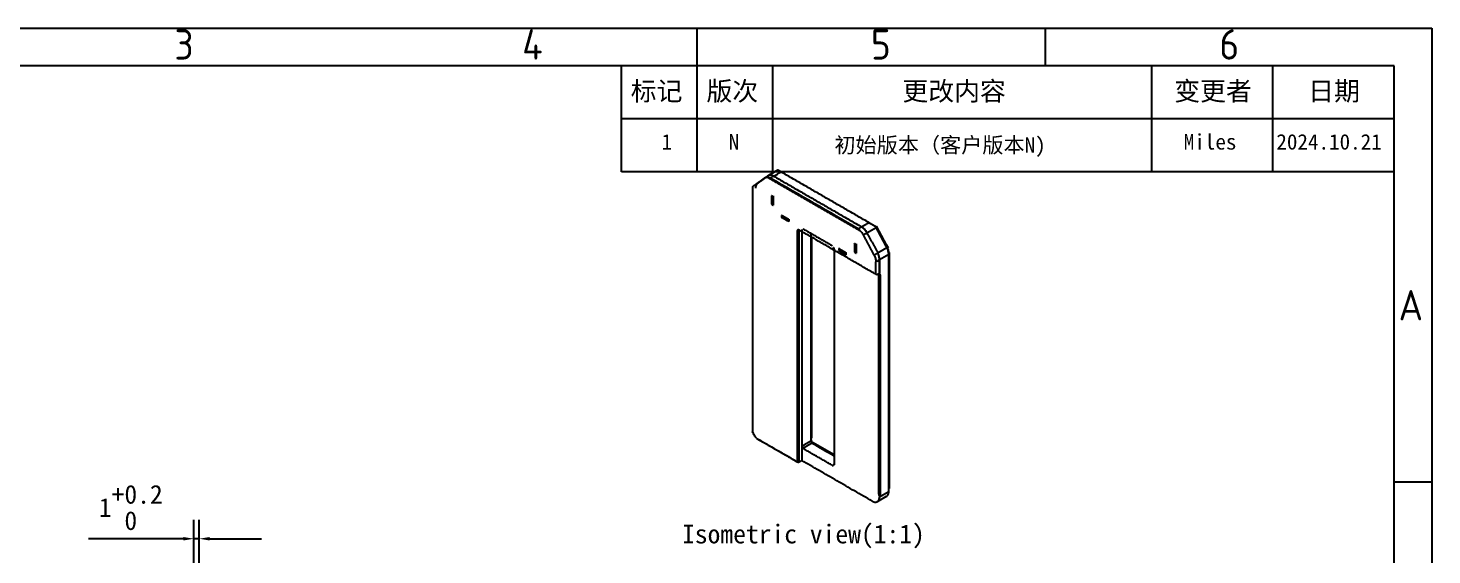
# Model space of a CAD drawing. Header units: millimetres. Extents: x -2825 to 835, y 0 to 11235.
# Drawn here: x 565.7 to 834.8, y 5508.1 to 5609.2 of the extents above; entities that cross this region are included whole.
import ezdxf
from ezdxf.enums import TextEntityAlignment as Align

# ---------------------------------------------------------------- set-up
doc = ezdxf.new("R2010")
doc.units = ezdxf.units.MM
doc.styles.add('ISO Proportional', font='isocp.shx')
doc.styles.add('仿宋', font='')
doc.styles.get('仿宋').set_extended_font_data('FangSong_GB2312')
doc.dimstyles.get("Standard").update_dxf_attribs({"dimscale": 20, "dimtxt": 0.18, "dimasz": 0.1, "dimexe": 0.18, "dimexo": 0.0625, "dimgap": 0.09, "dimtad": 1, "dimdec": 4, "dimzin": 0, "dimdsep": 46, "dimtxsty": 'Standard', "dimcen": 0, "dimadec": 0, "dimazin": 0, "dimtfac": 1, "dimtdec": 4, "dimtmove": 0, "dimatfit": 2, "dimfxl": 0, "dimtolj": 1, "dimtzin": 0, "dimarcsym": 0})

# ---------------------------------------------------------------- blocks, each defined once
blk = doc.blocks.new('*D20')
at = {"color": 0, "lineweight": -2}
for p, q in [((597.46, 5501.66), (597.46, 5514.79)), ((598.46, 5501.76), (598.46, 5514.79)), ((595.46, 5511.19), (577.26, 5511.19)), ((598.46, 5511.19), (597.46, 5511.19)), ((600.46, 5511.19), (602.46, 5511.19))]:
    blk.add_line(p, q, dxfattribs=at)
at = {"color": 0}
for points in [[(595.46, 5511.52), (595.46, 5510.86), (597.46, 5511.19)], [(600.46, 5511.52), (600.46, 5510.86), (598.46, 5511.19)]]:
    blk.add_solid(points, dxfattribs=at)
at = {"layer": 'Defpoints', "color": 0}
for p in [(598.46, 5511.19), (598.46, 5500.51), (597.46, 5500.41)]:
    blk.add_point(p, dxfattribs=at)
at = {"color": 0, "insert": (585.36, 5517.19), "char_height": 3.6, "attachment_point": 5}
blk.add_mtext('\\A1;1\\S+0.2^  0;', dxfattribs=at)

msp = doc.modelspace()

# ---------------------------------------------------------------- linework, layer by layer
for p, q in [((418.05, 5609.16), (834.77, 5609.16)), ((834.77, 5609.16), (834.77, 5318.76)), ((602.46, 5511.19), (610.42, 5511.19))]:
    msp.add_line(p, q)
at = {"color": 0}
for p, q in [((693.93, 5601.9), (693.93, 5609.16)), ((760.72, 5601.9), (760.72, 5609.16)), ((827.51, 5601.9), (425.31, 5601.9)), ((679.41, 5581.57), (679.41, 5601.9)), ((693.93, 5581.57), (693.93, 5601.9)), ((708.45, 5581.57), (708.45, 5601.9)), ((781.05, 5581.57), (781.05, 5601.9)), ((804.28, 5581.57), (804.28, 5601.9)), ((827.51, 5326.02), (827.51, 5601.9)), ((827.51, 5591.74), (679.41, 5591.74)), ((827.51, 5581.57), (679.41, 5581.57)), ((834.77, 5522.04), (827.51, 5522.04))]:
    msp.add_line(p, q, dxfattribs=at)
at = {"color": 7, "linetype": 'Continuous'}
for p, q in [((709.02, 5581.68), (707.59, 5580.85)), ((709.36, 5581.87), (709.02, 5581.68)), ((730.25, 5567.58), (728.33, 5571.18)), ((715.88, 5530.51), (715.88, 5569.03)), ((730.58, 5566.96), (730.25, 5567.58)), ((730.8, 5520.83), (730.8, 5565.96)), ((728.94, 5561.97), (728.82, 5561.97)), ((705.41, 5530.38), (705.85, 5530.12)), ((720.19, 5527.27), (716.19, 5529.58)), ((728.47, 5518.31), (730.24, 5519.33))]:
    msp.add_line(p, q, dxfattribs=at)
for points, degree in [([(708.59, 5580.75), (709.06, 5581.02), (709.53, 5581.29), (710, 5581.57)], 3), ([(709.42, 5581.9), (709.38, 5581.88), (709.34, 5581.86), (709.3, 5581.83)], 3), ([(726.83, 5571.85), (710, 5581.57)], 1), ([(704.56, 5578.68), (704.56, 5531.74)], 1), ([(704.77, 5578.93), (706.82, 5580.4)], 1), ([(707.53, 5580.81), (705.48, 5579.33)], 1), ([(706.82, 5580.4), (707.53, 5580.81)], 1), ([(725.15, 5570.29), (707.44, 5580.52)], 1), ([(707.95, 5580.38), (708.16, 5580.51), (708.38, 5580.63), (708.59, 5580.75)], 3), ([(724.78, 5570.66), (719.17, 5573.9), (713.56, 5577.14), (707.95, 5580.38)], 3), ([(708.59, 5580.75), (725.42, 5571.03)], 1), ([(708.59, 5580.75), (725.42, 5571.03)], 1), ([(708.17, 5576.99), (708.17, 5575.36)], 1), ([(708.52, 5576.79), (708.17, 5576.99)], 1), ([(708.48, 5576.97), (708.48, 5575.34)], 1), ([(708.52, 5576.79), (708.52, 5575.16)], 1), ([(708.48, 5575.34), (708.17, 5575.36)], 1), ([(708.17, 5575.36), (708.52, 5575.16)], 1), ([(708.52, 5575.16), (708.48, 5575.34)], 1), ([(710.25, 5573.09), (710.11, 5573.22)], 1), ([(711.52, 5572.4), (710.11, 5573.22)], 1), ([(710.11, 5573.22), (710.11, 5572.81)], 1), ([(710.11, 5572.81), (710.25, 5573.09)], 1), ([(711.67, 5572.28), (710.25, 5573.09)], 1), ([(711.52, 5571.99), (710.11, 5572.81)], 1), ([(711.52, 5571.99), (711.52, 5572.4)], 1), ([(728.18, 5561.93), (713.47, 5570.42)], 1), ([(713.96, 5570.54), (713.96, 5528.9)], 1), ([(713.96, 5570.54), (713.96, 5526.21)], 1), ([(714.18, 5570.67), (719.83, 5567.4)], 1), ([(724.78, 5570.66), (725.42, 5571.03)], 1), ([(725.42, 5571.03), (726.83, 5571.85)], 1), ([(726.48, 5569.87), (727.07, 5570.21), (727.66, 5570.55), (728.24, 5570.89)], 3), ([(726.83, 5571.85), (727.11, 5571.69), (727.46, 5571.49), (727.8, 5571.29), (728.12, 5571.1)], 4), ([(728.24, 5570.89), (728.21, 5570.97), (728.17, 5571.04), (728.12, 5571.1)], 3), ([(730.29, 5567.05), (728.24, 5570.89)], 1), ([(713.4, 5570.22), (713.11, 5570.22)], 1), ([(713.11, 5570.22), (713.11, 5525.96)], 1), ([(713.4, 5570.22), (713.4, 5525.88)], 1), ([(715.73, 5569.77), (715.73, 5556.49), (715.73, 5543.2), (715.73, 5529.92)], 3), ([(724.07, 5567.81), (724.07, 5566.17)], 1), ([(724.43, 5567.6), (724.07, 5567.81)], 1), ([(724.39, 5567.79), (724.39, 5566.15)], 1), ([(725.77, 5569.47), (726.01, 5569.6), (726.24, 5569.74), (726.48, 5569.87)], 3), ([(725.77, 5569.47), (727.82, 5565.62)], 1), ([(726.48, 5569.87), (728.53, 5566.03)], 1), ([(726.48, 5569.87), (728.53, 5566.03)], 1), ([(720.19, 5566.75), (720.19, 5525.51)], 1), ([(721.21, 5566.77), (721.07, 5566.89)], 1), ([(721.07, 5566.89), (721.07, 5566.48)], 1), ([(721.07, 5566.89), (722.48, 5566.07)], 1), ([(721.07, 5566.48), (721.21, 5566.77)], 1), ([(721.07, 5566.48), (722.48, 5565.66)], 1), ([(721.21, 5566.77), (722.63, 5565.95)], 1), ([(722.48, 5565.66), (722.48, 5566.07)], 1), ([(724.39, 5566.15), (724.07, 5566.17)], 1), ([(724.07, 5566.17), (724.43, 5565.97)], 1), ([(724.43, 5565.97), (724.39, 5566.15)], 1), ([(724.43, 5567.6), (724.43, 5565.97)], 1), ([(727.82, 5565.62), (728.53, 5566.03)], 1), ([(728.53, 5566.03), (730.29, 5567.05)], 1), ([(728.88, 5564.74), (729.47, 5565.08), (730.06, 5565.42), (730.65, 5565.76)], 3), ([(730.65, 5520.25), (730.65, 5565.76)], 1), ([(728.18, 5564.33), (728.41, 5564.47), (728.65, 5564.6), (728.88, 5564.74)], 3), ([(728.18, 5561.93), (728.18, 5564.33)], 1), ([(728.88, 5564.74), (728.88, 5562.17)], 1), ([(728.88, 5562.17), (728.88, 5564.74)], 1), ([(728.32, 5561.85), (728.18, 5561.93)], 1), ([(728.32, 5561.85), (728.88, 5562.17)], 1), ([(729.02, 5561.81), (728.74, 5561.81)], 1), ([(728.74, 5519.76), (728.74, 5561.81)], 1), ([(728.88, 5561.97), (728.88, 5562.17)], 1), ([(729.02, 5561.81), (729.02, 5519.76)], 1), ([(705.39, 5530.42), (713.11, 5525.96)], 1), ([(705.9, 5530.13), (708.35, 5528.71), (710.8, 5527.3), (713.26, 5525.88)], 3), ([(715.73, 5529.92), (715.14, 5529.58), (714.55, 5529.24), (713.96, 5528.9)], 3), ([(715.94, 5529.55), (714.18, 5528.53)], 1), ([(719.83, 5525.27), (714.18, 5528.53)], 1), ([(715.94, 5529.55), (717.36, 5528.74), (718.77, 5527.92), (720.19, 5527.11)], 3), ([(713.26, 5525.88), (713.4, 5525.88)], 1), ([(713.4, 5525.88), (713.96, 5526.21)], 1), ([(727.47, 5518.41), (713.96, 5526.21)], 1), ([(728.74, 5519.76), (729.02, 5519.76)], 1), ([(728.88, 5519.23), (730.65, 5520.25)], 1), ([(728.94, 5519.51), (728.93, 5519.49), (728.92, 5519.47), (728.91, 5519.46), (728.9, 5519.44), (728.88, 5519.43)], 5), ([(728.88, 5519.43), (728.88, 5519.23)], 1)]:
    msp.add_open_spline(points, degree=degree, dxfattribs=at)
for points, degree, knots in [([(710, 5581.57), (709.99, 5581.57), (709.97, 5581.59), (709.94, 5581.61), (709.9, 5581.62), (709.86, 5581.65), (709.81, 5581.68), (709.74, 5581.72), (709.66, 5581.77), (709.58, 5581.81), (709.51, 5581.85), (709.47, 5581.87), (709.45, 5581.88), (709.44, 5581.89), (709.43, 5581.9), (709.42, 5581.9), (709.42, 5581.9)], 3, [0, 0, 0, 0, 0.031246, 0.062492, 0.093741, 0.124992, 0.187489, 0.249992, 0.374932, 0.499863, 0.624813, 0.749822, 0.812371, 0.874929, 0.937481, 1, 1, 1, 1]), ([(704.56, 5578.68), (704.59, 5578.73), (704.62, 5578.77), (704.69, 5578.86), (704.73, 5578.89), (704.77, 5578.93)], 3, [0, 0, 0, 0, 0.5, 0.5, 1, 1, 1, 1]), ([(706.82, 5580.4), (706.91, 5580.46), (707, 5580.5), (707.21, 5580.54), (707.32, 5580.54), (707.44, 5580.52)], 3, [0, 0, 0, 0, 0.5, 0.5, 1, 1, 1, 1]), ([(707.95, 5580.38), (707.94, 5580.39), (707.92, 5580.39), (707.88, 5580.41), (707.85, 5580.42), (707.8, 5580.43), (707.75, 5580.45), (707.68, 5580.46), (707.62, 5580.48), (707.57, 5580.49), (707.53, 5580.5), (707.5, 5580.5), (707.47, 5580.51), (707.45, 5580.51), (707.44, 5580.52)], 3, [0, 0, 0, 0, 0.062471, 0.124908, 0.187332, 0.249769, 0.374729, 0.499801, 0.624938, 0.750039, 0.812557, 0.875048, 0.937521, 1, 1, 1, 1]), ([(708.59, 5580.75), (708.49, 5580.81), (708.39, 5580.85), (708.19, 5580.92), (708.1, 5580.94), (707.92, 5580.95), (707.83, 5580.94), (707.67, 5580.9), (707.6, 5580.86), (707.53, 5580.81)], 3, [0, 0, 0, 0, 0.25, 0.25, 0.5, 0.5, 0.75, 0.75, 1, 1, 1, 1]), ([(713.47, 5570.42), (713.45, 5570.43), (713.42, 5570.44), (713.38, 5570.46), (713.35, 5570.47), (713.31, 5570.47), (713.29, 5570.47), (713.25, 5570.46), (713.23, 5570.45), (713.2, 5570.44), (713.19, 5570.42), (713.16, 5570.39), (713.15, 5570.38), (713.13, 5570.34), (713.13, 5570.32), (713.12, 5570.27), (713.11, 5570.24), (713.11, 5570.22)], 3, [0, 0, 0, 0, 0.125, 0.125, 0.25, 0.25, 0.375, 0.375, 0.5, 0.5, 0.625, 0.625, 0.75, 0.75, 0.875, 0.875, 1, 1, 1, 1]), ([(725.15, 5570.29), (725.15, 5570.29), (725.14, 5570.3), (725.12, 5570.32), (725.1, 5570.34), (725.08, 5570.36), (725.04, 5570.4), (725, 5570.44), (724.96, 5570.49), (724.91, 5570.54), (724.87, 5570.58), (724.83, 5570.62), (724.8, 5570.65), (724.78, 5570.66)], 3, [0, 0, 0, 0, 0.041657, 0.083306, 0.124957, 0.187449, 0.249967, 0.375069, 0.500207, 0.62528, 0.750241, 0.875097, 1, 1, 1, 1]), ([(726.48, 5569.87), (726.41, 5569.99), (726.34, 5570.11), (726.27, 5570.22), (726.07, 5570.49), (725.85, 5570.72), (725.71, 5570.85), (725.56, 5570.95), (725.42, 5571.03)], 5, [0, 0, 0, 0, 0, 0, 0.400002, 0.400002, 0.400002, 1, 1, 1, 1, 1, 1]), ([(726.48, 5569.87), (726.41, 5570), (726.34, 5570.12), (726.18, 5570.35), (726.09, 5570.45), (725.91, 5570.65), (725.81, 5570.74), (725.62, 5570.91), (725.52, 5570.97), (725.42, 5571.03)], 3, [0, 0, 0, 0, 0.25, 0.25, 0.5, 0.5, 0.75, 0.75, 1, 1, 1, 1]), ([(728.36, 5570.97), (728.36, 5570.97), (728.36, 5570.97), (728.35, 5570.97), (728.34, 5570.98), (728.34, 5570.98), (728.32, 5570.99), (728.31, 5571), (728.28, 5571.01), (728.25, 5571.03), (728.23, 5571.05), (728.2, 5571.06), (728.19, 5571.07), (728.17, 5571.08), (728.15, 5571.09), (728.13, 5571.1), (728.12, 5571.1)], 3, [0, 0, 0, 0, 0.030937, 0.061898, 0.092885, 0.123897, 0.185993, 0.248185, 0.372824, 0.497786, 0.62302, 0.685731, 0.748493, 0.832248, 0.916085, 1, 1, 1, 1]), ([(728.24, 5570.89), (728.27, 5570.91), (728.29, 5570.92), (728.33, 5570.95), (728.35, 5570.96), (728.36, 5570.97)], 3, [0, 0, 0, 0, 0.5, 0.5, 1, 1, 1, 1]), ([(713.61, 5570.34), (713.58, 5570.36), (713.55, 5570.36), (713.5, 5570.37), (713.48, 5570.37), (713.44, 5570.34), (713.42, 5570.32), (713.4, 5570.28), (713.4, 5570.25), (713.4, 5570.22)], 3, [0, 0, 0, 0, 0.25, 0.25, 0.5, 0.5, 0.75, 0.75, 1, 1, 1, 1]), ([(725.15, 5570.29), (725.27, 5570.17), (725.38, 5570.05), (725.59, 5569.77), (725.69, 5569.62), (725.77, 5569.47)], 3, [0, 0, 0, 0, 0.5, 0.5, 1, 1, 1, 1]), ([(720.19, 5566.75), (720.19, 5566.75), (720.19, 5566.76), (720.18, 5566.79), (720.18, 5566.81), (720.17, 5566.85), (720.16, 5566.89), (720.14, 5566.92), (720.13, 5566.96), (720.11, 5566.99), (720.09, 5567.02), (720.07, 5567.05), (720.05, 5567.06), (720.05, 5567.07), (720.04, 5567.08)], 3, [0, 0, 0, 0, 0.051114, 0.102501, 0.205854, 0.309165, 0.411574, 0.511718, 0.611757, 0.711093, 0.809157, 0.904889, 0.952543, 1, 1, 1, 1]), ([(727.82, 5565.62), (727.88, 5565.51), (727.93, 5565.4), (728.02, 5565.18), (728.05, 5565.07), (728.11, 5564.85), (728.14, 5564.74), (728.17, 5564.53), (728.18, 5564.43), (728.18, 5564.33)], 3, [0, 0, 0, 0, 0.25, 0.25, 0.5, 0.5, 0.75, 0.75, 1, 1, 1, 1]), ([(728.88, 5564.74), (728.88, 5564.78), (728.88, 5564.83), (728.88, 5564.88), (728.86, 5565.13), (728.8, 5565.4), (728.73, 5565.61), (728.64, 5565.82), (728.53, 5566.03)], 5, [0, 0, 0, 0, 0, 0, 0.199933, 0.199933, 0.199933, 1, 1, 1, 1, 1, 1]), ([(728.88, 5564.74), (728.88, 5564.84), (728.88, 5564.94), (728.84, 5565.15), (728.82, 5565.26), (728.76, 5565.48), (728.72, 5565.59), (728.63, 5565.81), (728.58, 5565.92), (728.53, 5566.03)], 3, [0, 0, 0, 0, 0.25, 0.25, 0.5, 0.5, 0.75, 0.75, 1, 1, 1, 1]), ([(730.29, 5567.05), (730.32, 5567.06), (730.34, 5567.08), (730.38, 5567.1), (730.39, 5567.11), (730.42, 5567.13), (730.44, 5567.14), (730.46, 5567.15), (730.46, 5567.15), (730.47, 5567.16), (730.47, 5567.17), (730.47, 5567.17), (730.46, 5567.17), (730.45, 5567.16), (730.44, 5567.16), (730.42, 5567.15), (730.4, 5567.14), (730.38, 5567.13)], 3, [0, 0, 0, 0, 0.125, 0.125, 0.25, 0.25, 0.375, 0.375, 0.5, 0.5, 0.625, 0.625, 0.75, 0.75, 0.875, 0.875, 1, 1, 1, 1]), ([(730.65, 5565.76), (730.65, 5565.86), (730.64, 5565.96), (730.61, 5566.17), (730.59, 5566.28), (730.53, 5566.5), (730.49, 5566.61), (730.4, 5566.83), (730.35, 5566.94), (730.29, 5567.05)], 3, [0, 0, 0, 0, 0.25, 0.25, 0.5, 0.5, 0.75, 0.75, 1, 1, 1, 1]), ([(730.65, 5566.17), (730.65, 5566.24), (730.65, 5566.32), (730.62, 5566.48), (730.6, 5566.56), (730.56, 5566.72), (730.53, 5566.81), (730.46, 5566.97), (730.43, 5567.05), (730.38, 5567.13)], 3, [0, 0, 0, 0, 0.25, 0.25, 0.5, 0.5, 0.75, 0.75, 1, 1, 1, 1]), ([(730.65, 5565.76), (730.67, 5565.77), (730.7, 5565.79), (730.73, 5565.82), (730.75, 5565.83), (730.77, 5565.87), (730.78, 5565.89), (730.79, 5565.92), (730.8, 5565.94), (730.8, 5565.98), (730.79, 5566), (730.78, 5566.04), (730.77, 5566.06), (730.75, 5566.09), (730.73, 5566.11), (730.7, 5566.14), (730.67, 5566.15), (730.65, 5566.17)], 3, [0, 0, 0, 0, 0.125, 0.125, 0.25, 0.25, 0.375, 0.375, 0.5, 0.5, 0.625, 0.625, 0.75, 0.75, 0.875, 0.875, 1, 1, 1, 1]), ([(728.74, 5561.81), (728.74, 5561.83), (728.74, 5561.86), (728.75, 5561.88), (728.77, 5561.92), (728.79, 5561.95), (728.81, 5561.96), (728.83, 5561.97), (728.86, 5561.97), (728.86, 5561.97), (728.87, 5561.97), (728.88, 5561.97)], 5, [0, 0, 0, 0, 0, 0, 0.405725, 0.405725, 0.405725, 0.804634, 0.804634, 0.804634, 1, 1, 1, 1, 1, 1]), ([(728.94, 5561.96), (728.93, 5561.97), (728.92, 5561.97), (728.9, 5561.97), (728.89, 5561.97), (728.88, 5561.97)], 3, [0, 0, 0, 0, 0.5, 0.5, 1, 1, 1, 1]), ([(729.02, 5561.81), (729.02, 5561.81), (729.02, 5561.82), (729.02, 5561.83), (729.02, 5561.84), (729.02, 5561.86), (729.02, 5561.88), (729.01, 5561.9), (729, 5561.92), (728.98, 5561.94), (728.97, 5561.95), (728.96, 5561.95), (728.96, 5561.96), (728.95, 5561.96), (728.95, 5561.96), (728.94, 5561.96)], 3, [0, 0, 0, 0, 0.049698, 0.099461, 0.149377, 0.224596, 0.300182, 0.451437, 0.60148, 0.701159, 0.801085, 0.851047, 0.900921, 0.95063, 1, 1, 1, 1]), ([(705.39, 5530.42), (705.3, 5530.51), (705.21, 5530.6), (705.05, 5530.81), (704.97, 5530.91), (704.83, 5531.14), (704.76, 5531.26), (704.65, 5531.5), (704.6, 5531.62), (704.56, 5531.74)], 3, [0, 0, 0, 0, 0.25, 0.25, 0.5, 0.5, 0.75, 0.75, 1, 1, 1, 1]), ([(713.96, 5528.9), (713.96, 5528.87), (713.97, 5528.83), (713.99, 5528.76), (714.01, 5528.73), (714.05, 5528.66), (714.07, 5528.63), (714.12, 5528.57), (714.15, 5528.55), (714.18, 5528.53)], 3, [0, 0, 0, 0, 0.25, 0.25, 0.5, 0.5, 0.75, 0.75, 1, 1, 1, 1]), ([(715.73, 5529.92), (715.73, 5529.89), (715.74, 5529.86), (715.76, 5529.78), (715.77, 5529.75), (715.81, 5529.68), (715.84, 5529.65), (715.89, 5529.59), (715.92, 5529.57), (715.94, 5529.55)], 3, [0, 0, 0, 0, 0.25, 0.25, 0.5, 0.5, 0.75, 0.75, 1, 1, 1, 1]), ([(716.3, 5529.35), (716.3, 5529.38), (716.29, 5529.4), (716.29, 5529.45), (716.28, 5529.47), (716.26, 5529.51), (716.25, 5529.53), (716.22, 5529.56), (716.21, 5529.57), (716.18, 5529.59), (716.16, 5529.6), (716.12, 5529.6), (716.1, 5529.6), (716.06, 5529.6), (716.03, 5529.59), (715.99, 5529.58), (715.97, 5529.57), (715.94, 5529.55)], 3, [0, 0, 0, 0, 0.125, 0.125, 0.25, 0.25, 0.375, 0.375, 0.5, 0.5, 0.625, 0.625, 0.75, 0.75, 0.875, 0.875, 1, 1, 1, 1]), ([(713.26, 5525.88), (713.25, 5525.88), (713.24, 5525.88), (713.22, 5525.88), (713.21, 5525.89), (713.19, 5525.89), (713.18, 5525.9), (713.16, 5525.9), (713.14, 5525.91), (713.13, 5525.92), (713.12, 5525.93), (713.12, 5525.94), (713.12, 5525.95), (713.12, 5525.96), (713.11, 5525.96)], 3, [0, 0, 0, 0, 0.084176, 0.168409, 0.25271, 0.336989, 0.437374, 0.538931, 0.640634, 0.741221, 0.805984, 0.870955, 0.935676, 1, 1, 1, 1]), ([(719.83, 5525.27), (719.86, 5525.25), (719.88, 5525.24), (719.93, 5525.24), (719.95, 5525.24), (719.99, 5525.25), (720, 5525.27), (720.03, 5525.3), (720.04, 5525.33), (720.04, 5525.35)], 3, [0, 0, 0, 0, 0.25, 0.25, 0.5, 0.5, 0.75, 0.75, 1, 1, 1, 1]), ([(720.19, 5525.51), (720.19, 5525.49), (720.18, 5525.46), (720.18, 5525.44), (720.16, 5525.4), (720.14, 5525.37), (720.12, 5525.36), (720.1, 5525.35), (720.07, 5525.35), (720.06, 5525.35), (720.05, 5525.35), (720.04, 5525.35)], 5, [0, 0, 0, 0, 0, 0, 0.40519, 0.40519, 0.40519, 0.80393, 0.80393, 0.80393, 1, 1, 1, 1, 1, 1]), ([(720.1, 5525.43), (720.1, 5525.42), (720.1, 5525.42), (720.09, 5525.41), (720.09, 5525.4), (720.08, 5525.39), (720.07, 5525.39), (720.07, 5525.38), (720.06, 5525.37), (720.05, 5525.36), (720.04, 5525.35), (720.04, 5525.35)], 3, [0, 0, 0, 0, 0.085742, 0.170978, 0.25573, 0.381989, 0.507266, 0.631629, 0.755149, 0.877911, 1, 1, 1, 1]), ([(720.19, 5525.68), (720.19, 5525.67), (720.19, 5525.67), (720.19, 5525.66), (720.18, 5525.64), (720.18, 5525.63), (720.18, 5525.61), (720.17, 5525.58), (720.16, 5525.55), (720.15, 5525.52), (720.14, 5525.49), (720.13, 5525.47), (720.12, 5525.45), (720.11, 5525.44), (720.11, 5525.43), (720.1, 5525.43)], 3, [0, 0, 0, 0, 0.042005, 0.084114, 0.126323, 0.189804, 0.253449, 0.38093, 0.508185, 0.63447, 0.758997, 0.820387, 0.881062, 0.940951, 1, 1, 1, 1]), ([(728.74, 5519.76), (728.74, 5519.75), (728.74, 5519.74), (728.74, 5519.72), (728.75, 5519.71), (728.75, 5519.68), (728.76, 5519.65), (728.77, 5519.62), (728.78, 5519.58), (728.8, 5519.55), (728.82, 5519.51), (728.84, 5519.48), (728.86, 5519.46), (728.87, 5519.44), (728.88, 5519.43), (728.88, 5519.43)], 3, [0, 0, 0, 0, 0.051544, 0.103132, 0.154901, 0.206827, 0.310724, 0.414076, 0.515125, 0.615858, 0.715284, 0.812711, 0.906535, 0.95329, 1, 1, 1, 1]), ([(729.02, 5519.76), (729.02, 5519.73), (729.02, 5519.7), (729.01, 5519.67), (729, 5519.62), (728.98, 5519.56), (728.97, 5519.54), (728.96, 5519.52), (728.94, 5519.51)], 5, [0, 0, 0, 0, 0, 0, 0.600486, 0.600486, 0.600486, 1, 1, 1, 1, 1, 1]), ([(730.17, 5519.3), (730.25, 5519.33), (730.32, 5519.38), (730.43, 5519.5), (730.48, 5519.57), (730.57, 5519.73), (730.6, 5519.82), (730.64, 5520.02), (730.65, 5520.13), (730.65, 5520.25)], 3, [0, 0, 0, 0, 0.25, 0.25, 0.5, 0.5, 0.75, 0.75, 1, 1, 1, 1])]:
    msp.add_open_spline(points, degree=degree, knots=knots, dxfattribs=at)
for points, weights in [([(705.48, 5579.33), (705.12, 5579.08), (705.12, 5578.45)], [1, 0.934721702586, 1]), ([(708.59, 5580.75), (707.95, 5581.12), (707.53, 5580.81)], [1, 0.912240056374, 1]), ([(727.47, 5518.41), (728.88, 5517.59), (728.88, 5519.23)], [1, 0.707106781187, 1])]:
    msp.add_rational_spline(points, weights, degree=2, dxfattribs=at)
msp.add_rational_spline([(715.73, 5530.33), (715.73, 5530.06), (715.9, 5529.77), (716.06, 5529.49), (716.3, 5529.35)], [1, 0.923879532404, 1, 0.923879532404, 1], degree=2, knots=[0, 0, 0, 0.5, 0.5, 1, 1, 1], dxfattribs=at)

# ---------------------------------------------------------------- texts
at = {"color": 0, "style": 'ISO Proportional'}
for s, p in [('3', (595.56, 5606.02)), ('4', (662.35, 5606.02)), ('5', (729.14, 5606.02)), ('6', (795.93, 5606.02)), ('A', (830.73, 5555.99))]:
    msp.add_text(s, height=5.81, dxfattribs=at).set_placement(p, align=Align.MIDDLE)
at = {"char_height": 3.63, "width": 98.5767, "attachment_point": 1, "style": '仿宋'}
for s, insert in [('{\\fSimSun|b0|i0|c134|p2;标记}', (681.2, 5598.89)), ('{\\fSimSun|b0|i0|c134|p2;版次}', (695.72, 5598.89)), ('{\\fSimSun|b0|i0|c134|p2;更改内容}', (733.28, 5598.89)), ('{\\fSimSun|b0|i0|c134|p2;变更者}', (785.39, 5598.89)), ('{\\fSimSun|b0|i0|c134|p2;日期}', (811.07, 5598.89))]:
    msp.add_mtext(s, dxfattribs=dict(at, insert=insert))
at = {"char_height": 2.97, "attachment_point": 1}
for s, width, insert in [('1', 6.284, (687.1, 5588.82)), ('N', 6.284, (699.97, 5588.82)), ('{\\fSimSun|b0|i0|c134|p2;初始版本（客户版本}N)', 86.7375, (720.24, 5588.2)), ('Miles', 6.284, (787.2, 5588.82)), ('2024.10.21', 6.284, (804.95, 5588.82))]:
    msp.add_mtext_dynamic_manual_height_columns(s, width=width, gutter_width=12.5, heights=[0], dxfattribs=dict(at, insert=insert))
at = {"insert": (691.03, 5513.9), "char_height": 3.6, "width": 61.2788, "attachment_point": 1}
msp.add_mtext('Isometric view(1:1)', dxfattribs=at)

# ---------------------------------------------------------------- dimensions: what is measured, and where the dimension line sits
dim = msp.add_linear_dim(base=(598.46, 5511.19), p1=(597.46, 5500.41), p2=(598.46, 5500.51), dimstyle='Standard', override={"dimdec": 0, "dimtxsty": 'Standard', "dimtol": 1, "dimtp": 0.2, "dimtdec": 1, "dimtzin": 8})
dim.commit()
dim.dimension.update_dxf_attribs({"geometry": '*D20', "text_midpoint": (585.36, 5511.19), "dimtype": 160})

doc.saveas('drawing.dxf')
